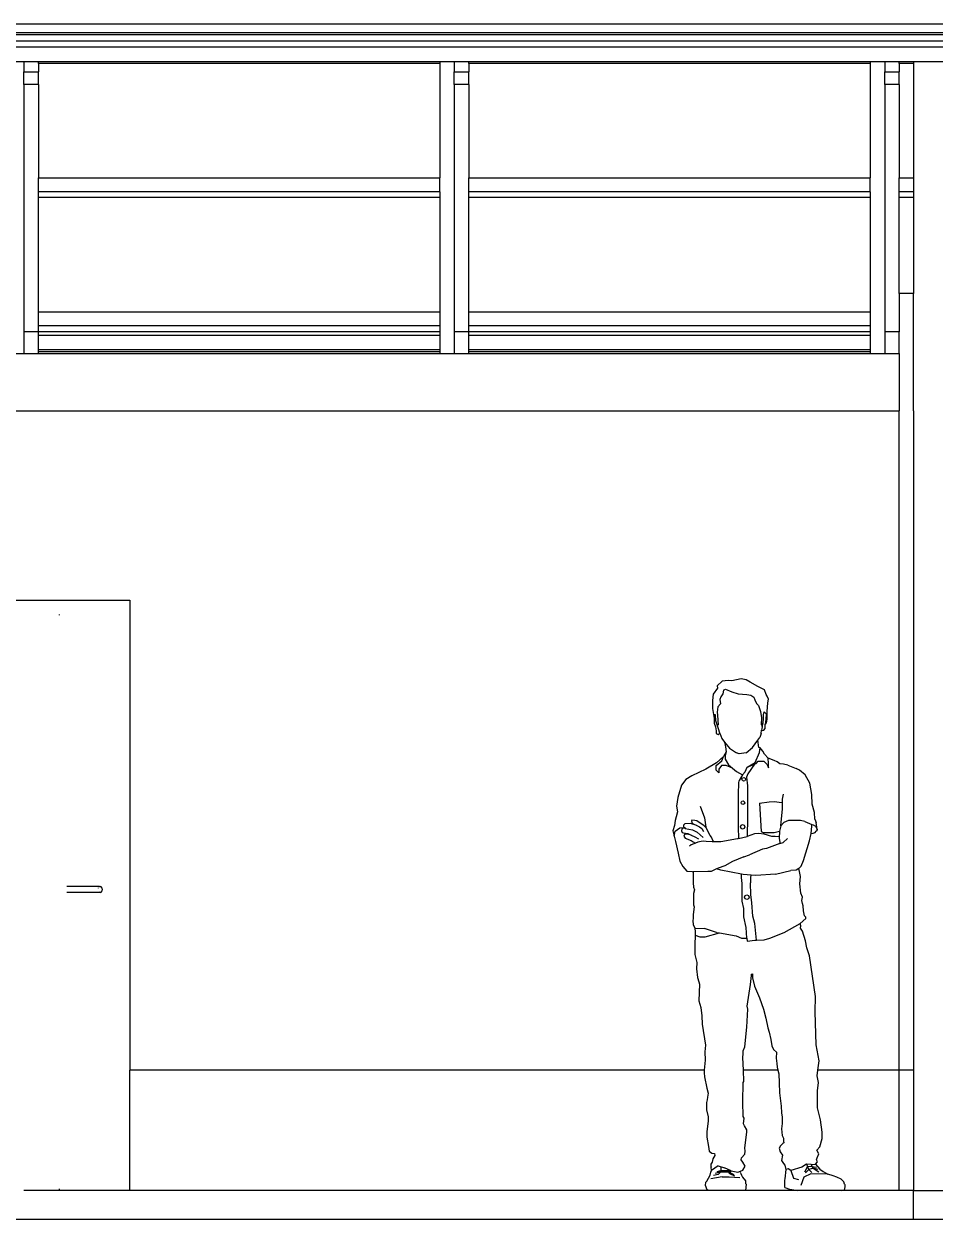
# Model space of a CAD drawing. Header units: metres. Extents: x -16.9 to 18.7, y -3.2 to 1.
# Drawn here: x 1.186 to 4.365, y -3.168 to 1.002 of the extents above; entities that cross this region are included whole.
import ezdxf

# ---------------------------------------------------------------- set-up
doc = ezdxf.new("R2010")
doc.units = ezdxf.units.M
doc.layers.add('SectionCutEdges', color=7, linetype='Continuous')

msp = doc.modelspace()

# ---------------------------------------------------------------- linework, layer by layer
for p, q in [((-15.9899, 1.0019), (4.6901, 1.0019)), ((-15.9899, 0.9719), (4.6901, 0.9719)), ((2.6369, 0.8641), (1.237, 0.8641)), ((2.6369, 0.8692), (2.6369, 0.8641)), ((2.6369, 0.8641), (2.6369, 0.4652)), ((4.1385, 0.8641), (2.7385, 0.8641)), ((4.1385, 0.8692), (4.1385, 0.8641)), ((4.1385, 0.8641), (4.1385, 0.4652)), ((4.2901, 0.8641), (4.2401, 0.8641)), ((1.1862, 0.7902), (1.1862, -0.0721)), ((1.237, 0.7902), (1.237, 0.4652)), ((2.6877, 0.7902), (2.6877, -0.0721)), ((2.7385, 0.7902), (2.7385, 0.4652)), ((4.1893, 0.7902), (4.1893, -0.0721)), ((4.2401, 0.7902), (4.2401, 0.4652)), ((1.237, 0.4652), (2.6369, 0.4652)), ((1.237, 0.4162), (1.237, 0.4652)), ((2.6369, 0.4162), (2.6369, 0.4652)), ((2.7385, 0.4652), (4.1385, 0.4652)), ((2.7385, 0.4162), (2.7385, 0.4652)), ((4.1385, 0.4162), (4.1385, 0.4652)), ((4.2401, 0.4652), (4.2901, 0.4652)), ((4.2401, 0.4162), (4.2401, 0.4652)), ((2.6369, 0.4162), (1.237, 0.4162)), ((1.237, 0.396), (1.237, 0.4162)), ((2.6369, 0.396), (1.237, 0.396)), ((1.237, -0.0029), (1.237, 0.396)), ((2.6369, 0.4162), (2.6369, 0.396)), ((2.6369, 0.396), (2.6369, -0.0029)), ((4.1385, 0.4162), (2.7385, 0.4162)), ((2.7385, 0.396), (2.7385, 0.4162)), ((4.1385, 0.396), (2.7385, 0.396)), ((2.7385, -0.0029), (2.7385, 0.396)), ((4.1385, 0.4162), (4.1385, 0.396)), ((4.1385, 0.396), (4.1385, -0.0029)), ((4.2901, 0.4162), (4.2401, 0.4162)), ((4.2401, 0.396), (4.2401, 0.4162)), ((4.2901, 0.396), (4.2401, 0.396)), ((4.2401, 0.0617), (4.2401, 0.396)), ((4.2901, 0.0617), (4.2401, 0.0617)), ((4.2401, 0.0617), (4.2401, -0.0721)), ((1.237, -0.0029), (2.6369, -0.0029)), ((1.237, -0.0519), (1.237, -0.0029)), ((2.6369, -0.0029), (2.6369, -0.0519)), ((2.7385, -0.0029), (4.1385, -0.0029)), ((2.7385, -0.0519), (2.7385, -0.0029)), ((4.1385, -0.0029), (4.1385, -0.0519)), ((2.6369, -0.0519), (1.237, -0.0519)), ((1.237, -0.0721), (1.237, -0.0519)), ((2.6369, -0.0721), (1.237, -0.0721)), ((2.6369, -0.0519), (2.6369, -0.0721)), ((2.6369, -0.0721), (2.6369, -0.0853)), ((4.1385, -0.0519), (2.7385, -0.0519)), ((2.7385, -0.0721), (2.7385, -0.0519)), ((4.1385, -0.0721), (2.7385, -0.0721)), ((4.1385, -0.0519), (4.1385, -0.0721)), ((4.1385, -0.0721), (4.1385, -0.0853)), ((2.6369, -0.0853), (1.237, -0.0853)), ((2.6369, -0.0853), (2.6369, -0.1359)), ((4.1385, -0.0853), (2.7385, -0.0853)), ((4.1385, -0.0853), (4.1385, -0.1359)), ((1.1354, -0.1483), (1.1862, -0.1483)), ((2.6369, -0.1359), (1.237, -0.1359)), ((2.6369, -0.142), (1.237, -0.142)), ((1.237, -0.1483), (2.6369, -0.1483)), ((2.6369, -0.1359), (2.6369, -0.142)), ((2.6369, -0.142), (2.6369, -0.1483)), ((2.6369, -0.1483), (2.6877, -0.1483)), ((4.1385, -0.1359), (2.7385, -0.1359)), ((4.1385, -0.142), (2.7385, -0.142)), ((2.7385, -0.1483), (4.1385, -0.1483)), ((4.1385, -0.1359), (4.1385, -0.142)), ((4.1385, -0.142), (4.1385, -0.1483)), ((4.1385, -0.1483), (4.1893, -0.1483)), ((4.2401, -0.1483), (4.2401, -0.3483)), ((0.5551, -0.3483), (4.2401, -0.3483)), ((4.2401, -2.6483), (4.2401, -0.3483)), ((0.6051, -1.0083), (1.5051, -1.0083)), ((1.5051, -1.0083), (1.5551, -1.0083)), ((1.5551, -1.0083), (1.5551, -2.6483)), ((1.3101, -1.0613), (1.3101, -1.0583)), ((3.6223, -1.2914), (3.6045, -1.3075)), ((3.6431, -1.2894), (3.6223, -1.2914)), ((3.6559, -1.2904), (3.6431, -1.2894)), ((3.6889, -1.2838), (3.6559, -1.2904)), ((3.7062, -1.287), (3.6889, -1.2838)), ((3.7203, -1.2947), (3.7062, -1.287)), ((3.606, -1.3154), (3.5912, -1.3363)), ((3.6045, -1.3075), (3.606, -1.3154)), ((3.6269, -1.3227), (3.6248, -1.3354)), ((3.6269, -1.3227), (3.6341, -1.3192)), ((3.6341, -1.3192), (3.6559, -1.3292)), ((3.6559, -1.3292), (3.6776, -1.3352)), ((3.7464, -1.3105), (3.7203, -1.2947)), ((3.7579, -1.3161), (3.7464, -1.3105)), ((3.7694, -1.3219), (3.7579, -1.3161)), ((3.7761, -1.3382), (3.7694, -1.3219)), ((3.5912, -1.3363), (3.5881, -1.3586)), ((3.5881, -1.3586), (3.5891, -1.3713)), ((3.5891, -1.3713), (3.5881, -1.3873)), ((3.6159, -1.3701), (3.6072, -1.3815)), ((3.6181, -1.3463), (3.6141, -1.3558)), ((3.6141, -1.3558), (3.6159, -1.3701)), ((3.6248, -1.3354), (3.6181, -1.3463)), ((3.6776, -1.3352), (3.7079, -1.3379)), ((3.7079, -1.3379), (3.7221, -1.3403)), ((3.7221, -1.3403), (3.7328, -1.3474)), ((3.7328, -1.3474), (3.7362, -1.3564)), ((3.7362, -1.3564), (3.7425, -1.3694)), ((3.7425, -1.3694), (3.7494, -1.3762)), ((3.7494, -1.3762), (3.7564, -1.3975)), ((3.7795, -1.3436), (3.7761, -1.3382)), ((3.7834, -1.3541), (3.7795, -1.3436)), ((3.7797, -1.3971), (3.781, -1.3667)), ((3.781, -1.3667), (3.7834, -1.3541)), ((3.5881, -1.3873), (3.5921, -1.4073)), ((3.5921, -1.4073), (3.5928, -1.4109)), ((3.5991, -1.4086), (3.5921, -1.4073)), ((3.5928, -1.4109), (3.5939, -1.4237)), ((3.6003, -1.4294), (3.5991, -1.4086)), ((3.6072, -1.3815), (3.6047, -1.399)), ((3.6047, -1.399), (3.6055, -1.4102)), ((3.6055, -1.4102), (3.6069, -1.4278)), ((3.7564, -1.3975), (3.7598, -1.4196)), ((3.7664, -1.4084), (3.7682, -1.3989)), ((3.7664, -1.4228), (3.7664, -1.4084)), ((3.7682, -1.3989), (3.7754, -1.4053)), ((3.7754, -1.4053), (3.775, -1.4245)), ((3.7793, -1.4244), (3.7797, -1.3971)), ((3.5939, -1.4237), (3.5945, -1.4381)), ((3.5945, -1.4381), (3.5985, -1.4503)), ((3.5985, -1.4503), (3.6012, -1.4645)), ((3.6043, -1.4433), (3.6003, -1.4294)), ((3.6094, -1.4579), (3.6043, -1.4433)), ((3.6086, -1.4453), (3.6043, -1.4433)), ((3.6069, -1.4278), (3.6086, -1.4453)), ((3.614, -1.4733), (3.6094, -1.4579)), ((3.7598, -1.4196), (3.7585, -1.4437)), ((3.7585, -1.4437), (3.7601, -1.4436)), ((3.7608, -1.4576), (3.7598, -1.4625)), ((3.7601, -1.4436), (3.7648, -1.4371)), ((3.7622, -1.4497), (3.7608, -1.4576)), ((3.7622, -1.4497), (3.7648, -1.4371)), ((3.7648, -1.4371), (3.7664, -1.4228)), ((3.7673, -1.4624), (3.7728, -1.4566)), ((3.775, -1.4245), (3.7727, -1.4421)), ((3.7727, -1.4421), (3.7764, -1.4369)), ((3.7728, -1.4566), (3.7727, -1.4421)), ((3.7764, -1.4369), (3.7793, -1.4244)), ((3.6012, -1.4645), (3.6008, -1.4741)), ((3.6008, -1.4741), (3.6083, -1.477)), ((3.6083, -1.477), (3.614, -1.4733)), ((3.614, -1.4733), (3.6214, -1.491)), ((3.6214, -1.491), (3.63, -1.5046)), ((3.7282, -1.5234), (3.7468, -1.4978)), ((3.7468, -1.4978), (3.7539, -1.4875)), ((3.7498, -1.5232), (3.7468, -1.4978)), ((3.7579, -1.4735), (3.7539, -1.4875)), ((3.7579, -1.4735), (3.7598, -1.4625)), ((3.7598, -1.4625), (3.7644, -1.4637)), ((3.7644, -1.4637), (3.7673, -1.4624)), ((3.6359, -1.5377), (3.6266, -1.5545)), ((3.63, -1.5046), (3.6483, -1.5248)), ((3.63, -1.5046), (3.6335, -1.5202)), ((3.6359, -1.5377), (3.6329, -1.5518)), ((3.6335, -1.5202), (3.6359, -1.5377)), ((3.6483, -1.5248), (3.6651, -1.537)), ((3.6651, -1.537), (3.6718, -1.5409)), ((3.6817, -1.5444), (3.6718, -1.5409)), ((3.7059, -1.5409), (3.6817, -1.5444)), ((3.7059, -1.5409), (3.7282, -1.5234)), ((3.737, -1.5751), (3.7527, -1.54)), ((3.7547, -1.5235), (3.7498, -1.5232)), ((3.7527, -1.54), (3.7547, -1.5235)), ((3.7644, -1.5362), (3.7547, -1.5235)), ((3.7701, -1.5459), (3.7644, -1.5362)), ((3.603, -1.5762), (3.5656, -1.598)), ((3.6017, -1.5857), (3.6214, -1.5693)), ((3.6266, -1.5545), (3.603, -1.5762)), ((3.6214, -1.5693), (3.6266, -1.5545)), ((3.6329, -1.5518), (3.6329, -1.563)), ((3.6329, -1.563), (3.6449, -1.5839)), ((3.6449, -1.5839), (3.6585, -1.5951)), ((3.7091, -1.591), (3.737, -1.5751)), ((3.7091, -1.591), (3.7349, -1.5811)), ((3.7349, -1.5811), (3.7122, -1.6142)), ((3.7349, -1.5811), (3.7406, -1.5789)), ((3.7406, -1.5789), (3.7484, -1.5709)), ((3.7484, -1.5709), (3.7676, -1.5709)), ((3.7676, -1.5709), (3.7788, -1.5824)), ((3.7833, -1.56), (3.7701, -1.5459)), ((3.7788, -1.5824), (3.7843, -1.594)), ((3.7843, -1.5789), (3.7833, -1.56)), ((3.8041, -1.5683), (3.7833, -1.56)), ((3.7843, -1.594), (3.7843, -1.5789)), ((3.8144, -1.5728), (3.8041, -1.5683)), ((3.8235, -1.5793), (3.8144, -1.5728)), ((3.8362, -1.5813), (3.8235, -1.5793)), ((3.8519, -1.5846), (3.8362, -1.5813)), ((3.8519, -1.5846), (3.8803, -1.5967)), ((3.5164, -1.6217), (3.496, -1.6344)), ((3.5656, -1.598), (3.5164, -1.6217)), ((3.6017, -1.6023), (3.6017, -1.5857)), ((3.6107, -1.6114), (3.6017, -1.6023)), ((3.6203, -1.5857), (3.6107, -1.5985)), ((3.6107, -1.5985), (3.6107, -1.6114)), ((3.6364, -1.5857), (3.6203, -1.5857)), ((3.6585, -1.5951), (3.6364, -1.5857)), ((3.6585, -1.5951), (3.6721, -1.6064)), ((3.6721, -1.6064), (3.693, -1.6182)), ((3.693, -1.6182), (3.6818, -1.6377)), ((3.693, -1.6182), (3.7024, -1.6073)), ((3.7024, -1.6073), (3.7091, -1.591)), ((3.7122, -1.6142), (3.7077, -1.6262)), ((3.7077, -1.6262), (3.7108, -1.6565)), ((3.8919, -1.6023), (3.8803, -1.5967)), ((3.9118, -1.6184), (3.8919, -1.6023)), ((3.9282, -1.6478), (3.9118, -1.6184)), ((3.4804, -1.6547), (3.4671, -1.6976)), ((3.496, -1.6344), (3.4804, -1.6547)), ((3.6794, -1.6452), (3.6781, -1.6869)), ((3.6803, -1.6405), (3.6794, -1.6452)), ((3.6818, -1.6377), (3.6803, -1.6405)), ((3.6911, -1.6337), (3.6931, -1.6292)), ((3.6927, -1.6383), (3.6911, -1.6337)), ((3.6972, -1.6404), (3.6927, -1.6383)), ((3.6931, -1.6292), (3.6977, -1.6275)), ((3.7018, -1.6387), (3.6972, -1.6404)), ((3.6977, -1.6275), (3.7022, -1.6296)), ((3.7039, -1.6342), (3.7018, -1.6387)), ((3.7022, -1.6296), (3.7039, -1.6342)), ((3.7108, -1.6565), (3.7108, -1.7672)), ((3.9345, -1.6874), (3.9282, -1.6478)), ((3.4671, -1.6976), (3.4631, -1.7278)), ((3.6781, -1.6869), (3.6781, -1.8007)), ((3.6905, -1.7104), (3.6951, -1.7087)), ((3.6951, -1.7087), (3.6995, -1.7108)), ((3.8326, -1.7031), (3.8368, -1.686)), ((3.8326, -1.7152), (3.8326, -1.7031)), ((3.9367, -1.721), (3.9345, -1.6874)), ((3.4663, -1.7468), (3.4613, -1.7653)), ((3.4631, -1.7278), (3.4663, -1.7468)), ((3.545, -1.7279), (3.5607, -1.7683)), ((3.6884, -1.7149), (3.6905, -1.7104)), ((3.6901, -1.7195), (3.6884, -1.7149)), ((3.6945, -1.7215), (3.6901, -1.7195)), ((3.6991, -1.7199), (3.6945, -1.7215)), ((3.7012, -1.7154), (3.6991, -1.7199)), ((3.6995, -1.7108), (3.7012, -1.7154)), ((3.753, -1.7172), (3.7863, -1.7125)), ((3.753, -1.7172), (3.7578, -1.8165)), ((3.7863, -1.7125), (3.8039, -1.7109)), ((3.8039, -1.7109), (3.8301, -1.7148)), ((3.8264, -1.7958), (3.8325, -1.7368)), ((3.8301, -1.7148), (3.8326, -1.7152)), ((3.8325, -1.7368), (3.8326, -1.7152)), ((3.9441, -1.7502), (3.9367, -1.721)), ((3.9456, -1.7726), (3.9441, -1.7502)), ((3.4584, -1.7778), (3.4565, -1.7954)), ((3.4613, -1.7653), (3.4584, -1.7778)), ((3.4925, -1.7892), (3.4877, -1.7935)), ((3.5101, -1.7884), (3.4925, -1.7892)), ((3.5318, -1.794), (3.5101, -1.7884)), ((3.5169, -1.7759), (3.5148, -1.7783)), ((3.5148, -1.7783), (3.5163, -1.7845)), ((3.5163, -1.7845), (3.521, -1.7888)), ((3.5265, -1.7771), (3.5169, -1.7759)), ((3.521, -1.7888), (3.5318, -1.794)), ((3.5343, -1.7789), (3.5265, -1.7771)), ((3.5596, -1.7959), (3.5343, -1.7789)), ((3.5607, -1.7683), (3.5656, -1.8012)), ((3.6881, -1.7942), (3.6937, -1.7918)), ((3.6937, -1.7918), (3.6994, -1.7942)), ((3.7108, -1.7672), (3.7093, -1.8329)), ((3.8372, -1.784), (3.8264, -1.7958)), ((3.8537, -1.7779), (3.8372, -1.784)), ((3.8954, -1.7776), (3.8537, -1.7779)), ((3.9109, -1.7816), (3.8954, -1.7776)), ((3.9109, -1.7816), (3.935, -1.7912)), ((3.935, -1.7912), (3.9393, -1.7928)), ((3.9356, -1.7978), (3.935, -1.7912)), ((3.9393, -1.7928), (3.9478, -1.7974)), ((3.9456, -1.7726), (3.9497, -1.7847)), ((3.9532, -1.8086), (3.9497, -1.7847)), ((3.4565, -1.7954), (3.4506, -1.8137)), ((3.4506, -1.8137), (3.4542, -1.8326)), ((3.4542, -1.8326), (3.4577, -1.8153)), ((3.4542, -1.8326), (3.46, -1.851)), ((3.4577, -1.8153), (3.4748, -1.8034)), ((3.4748, -1.8034), (3.4903, -1.8024)), ((3.4819, -1.8077), (3.4801, -1.8138)), ((3.4801, -1.8138), (3.4831, -1.8195)), ((3.4855, -1.8045), (3.4819, -1.8077)), ((3.4831, -1.8195), (3.4877, -1.8208)), ((3.4935, -1.8049), (3.4855, -1.8045)), ((3.4877, -1.7935), (3.4872, -1.7999)), ((3.4872, -1.7999), (3.4903, -1.8024)), ((3.4877, -1.8208), (3.502, -1.823)), ((3.4907, -1.8264), (3.4889, -1.8326)), ((3.4889, -1.8326), (3.4932, -1.8393)), ((3.4903, -1.8024), (3.4935, -1.8049)), ((3.4987, -1.8255), (3.4907, -1.8264)), ((3.4935, -1.8049), (3.5185, -1.8105)), ((3.505, -1.8268), (3.4987, -1.8255)), ((3.502, -1.823), (3.5144, -1.8288)), ((3.5144, -1.8288), (3.505, -1.8268)), ((3.5144, -1.8288), (3.5267, -1.8345)), ((3.5185, -1.8105), (3.5346, -1.8178)), ((3.5267, -1.8345), (3.5393, -1.8417)), ((3.5318, -1.794), (3.5427, -1.7993)), ((3.5346, -1.8178), (3.5565, -1.8366)), ((3.5427, -1.7993), (3.5517, -1.8059)), ((3.5517, -1.8059), (3.5567, -1.816)), ((3.5646, -1.8003), (3.5596, -1.7959)), ((3.5656, -1.8012), (3.5646, -1.8003)), ((3.5799, -1.8299), (3.5656, -1.8012)), ((3.585, -1.836), (3.5799, -1.8299)), ((3.6781, -1.8007), (3.679, -1.8408)), ((3.679, -1.8408), (3.7093, -1.8329)), ((3.6857, -1.7998), (3.6881, -1.7942)), ((3.6881, -1.8055), (3.6857, -1.7998)), ((3.6937, -1.8079), (3.6881, -1.8055)), ((3.6994, -1.8055), (3.6937, -1.8079)), ((3.6994, -1.7942), (3.7017, -1.7998)), ((3.7017, -1.7998), (3.6994, -1.8055)), ((3.7348, -1.8236), (3.7093, -1.8329)), ((3.7492, -1.8226), (3.7348, -1.8236)), ((3.7682, -1.8255), (3.7492, -1.8226)), ((3.7578, -1.8165), (3.7653, -1.8194)), ((3.7653, -1.8194), (3.8037, -1.819)), ((3.7959, -1.8335), (3.7682, -1.8255)), ((3.8072, -1.8335), (3.7959, -1.8335)), ((3.8037, -1.819), (3.8228, -1.8144)), ((3.8216, -1.8346), (3.8072, -1.8335)), ((3.8216, -1.8346), (3.8215, -1.8387)), ((3.8218, -1.8194), (3.8216, -1.8346)), ((3.8228, -1.8144), (3.8218, -1.8194)), ((3.8264, -1.7958), (3.8228, -1.8144)), ((3.9264, -1.8482), (3.9322, -1.8232)), ((3.9322, -1.8232), (3.9356, -1.7978)), ((3.9322, -1.8232), (3.94, -1.8212)), ((3.94, -1.8212), (3.9463, -1.82)), ((3.9463, -1.82), (3.9497, -1.8145)), ((3.9478, -1.7974), (3.9509, -1.8027)), ((3.9532, -1.8102), (3.9497, -1.8145)), ((3.9509, -1.8027), (3.9532, -1.8086)), ((3.9532, -1.8086), (3.9532, -1.8102)), ((3.46, -1.851), (3.4685, -1.8918)), ((3.4932, -1.8393), (3.5144, -1.8469)), ((3.5138, -1.8627), (3.5087, -1.8666)), ((3.5289, -1.857), (3.5138, -1.8627)), ((3.5144, -1.8469), (3.5216, -1.852)), ((3.5216, -1.852), (3.5289, -1.857)), ((3.5378, -1.8537), (3.5289, -1.857)), ((3.5491, -1.8512), (3.5378, -1.8537)), ((3.5566, -1.8495), (3.5491, -1.8512)), ((3.5664, -1.8503), (3.5566, -1.8495)), ((3.587, -1.852), (3.5664, -1.8503)), ((3.591, -1.8492), (3.585, -1.836)), ((3.5968, -1.8519), (3.587, -1.852)), ((3.5968, -1.8519), (3.591, -1.8492)), ((3.6174, -1.8516), (3.5968, -1.8519)), ((3.6753, -1.8415), (3.6174, -1.8516)), ((3.679, -1.8408), (3.6753, -1.8415)), ((3.7773, -1.8747), (3.7633, -1.8781)), ((3.824, -1.8577), (3.7773, -1.8747)), ((3.8215, -1.8387), (3.8235, -1.8542)), ((3.8235, -1.8542), (3.824, -1.8577)), ((3.824, -1.8577), (3.8346, -1.8539)), ((3.8346, -1.8539), (3.8507, -1.8407)), ((3.9057, -1.9173), (3.9264, -1.8482)), ((3.4685, -1.8918), (3.475, -1.9199)), ((3.6979, -1.9047), (3.6578, -1.921)), ((3.6979, -1.9047), (3.7175, -1.8975)), ((3.7633, -1.8781), (3.7175, -1.8975)), ((3.8976, -1.9365), (3.9057, -1.9173)), ((3.475, -1.9199), (3.4845, -1.9384)), ((3.4845, -1.9384), (3.4985, -1.9539)), ((3.4985, -1.9539), (3.5177, -1.9552)), ((3.5177, -1.9552), (3.5207, -1.9562)), ((3.5725, -1.9552), (3.5207, -1.9562)), ((3.5207, -1.9562), (3.5208, -1.963)), ((3.5837, -1.9551), (3.5725, -1.9552)), ((3.6029, -1.9463), (3.5837, -1.9551)), ((3.6085, -1.9438), (3.6029, -1.9463)), ((3.618, -1.951), (3.6029, -1.9463)), ((3.6312, -1.9358), (3.6085, -1.9438)), ((3.6893, -1.9652), (3.618, -1.951)), ((3.6578, -1.921), (3.6312, -1.9358)), ((3.8087, -1.9652), (3.8619, -1.9516)), ((3.8803, -1.9504), (3.8619, -1.9516)), ((3.8899, -1.9447), (3.8803, -1.9504)), ((3.8899, -1.9447), (3.8976, -1.9365)), ((3.8907, -1.9492), (3.8899, -1.9447)), ((3.895, -1.9731), (3.8907, -1.9492)), ((3.5208, -1.963), (3.5211, -1.9947)), ((3.5211, -1.9947), (3.5221, -2.0107)), ((3.6902, -1.977), (3.6893, -1.9652)), ((3.6951, -1.9663), (3.6893, -1.9652)), ((3.6916, -1.9968), (3.6902, -1.977)), ((3.6925, -2.0337), (3.6916, -1.9968)), ((3.723, -1.968), (3.6951, -1.9663)), ((3.7213, -1.9958), (3.7226, -1.9933)), ((3.722, -2.0359), (3.7213, -1.9958)), ((3.7226, -1.9933), (3.7228, -1.977)), ((3.7228, -1.977), (3.723, -1.968)), ((3.7399, -1.969), (3.723, -1.968)), ((3.8087, -1.9652), (3.7399, -1.969)), ((3.8932, -1.9987), (3.895, -1.9731)), ((3.8963, -2.0306), (3.8932, -1.9987)), ((1.4294, -2.0079), (1.3363, -2.0079)), ((1.4294, -2.0287), (1.3363, -2.0287)), ((1.4357, -2.0079), (1.4294, -2.0079)), ((1.4521, -2.0287), (1.4294, -2.0287)), ((1.4388, -2.0079), (1.4357, -2.0079)), ((1.4417, -2.0079), (1.4388, -2.0079)), ((1.4443, -2.0079), (1.4417, -2.0079)), ((1.4466, -2.0079), (1.4443, -2.0079)), ((1.4457, -2.0128), (1.4454, -2.0131)), ((1.4486, -2.0079), (1.4466, -2.0079)), ((1.4476, -2.0264), (1.4483, -2.0273)), ((1.4521, -2.0079), (1.4483, -2.0093)), ((1.4483, -2.0273), (1.4521, -2.0287)), ((1.4501, -2.0079), (1.4486, -2.0079)), ((1.4501, -2.0079), (1.4521, -2.0079)), ((1.456, -2.0093), (1.4521, -2.0079)), ((1.4521, -2.0287), (1.456, -2.0273)), ((1.4588, -2.0131), (1.456, -2.0093)), ((1.456, -2.0273), (1.4588, -2.0235)), ((1.4598, -2.0183), (1.4588, -2.0131)), ((1.4588, -2.0235), (1.4598, -2.0183)), ((3.5224, -2.0321), (3.522, -2.0482)), ((3.5221, -2.0107), (3.5254, -2.0197)), ((3.5254, -2.0197), (3.5224, -2.0321)), ((3.6925, -2.0593), (3.6925, -2.0337)), ((3.7006, -2.0448), (3.703, -2.0391)), ((3.703, -2.0391), (3.7086, -2.0368)), ((3.7086, -2.0368), (3.7143, -2.0391)), ((3.7143, -2.0391), (3.7166, -2.0448)), ((3.7263, -2.0644), (3.722, -2.0359)), ((3.9025, -2.0454), (3.8963, -2.0306)), ((3.5244, -2.0783), (3.5209, -2.1053)), ((3.522, -2.0482), (3.5228, -2.0561)), ((3.5228, -2.0561), (3.5225, -2.0722)), ((3.5225, -2.0722), (3.5244, -2.0783)), ((3.6984, -2.0843), (3.6925, -2.0593)), ((3.6984, -2.1132), (3.6984, -2.0843)), ((3.703, -2.0505), (3.7006, -2.0448)), ((3.7086, -2.0528), (3.703, -2.0505)), ((3.7143, -2.0505), (3.7086, -2.0528)), ((3.7166, -2.0448), (3.7143, -2.0505)), ((3.7295, -2.1108), (3.7263, -2.0644)), ((3.9, -2.0563), (3.9025, -2.0454)), ((3.902, -2.0674), (3.9, -2.0563)), ((3.9046, -2.075), (3.902, -2.0674)), ((3.9064, -2.0925), (3.9046, -2.075)), ((3.5216, -2.1181), (3.5194, -2.1275)), ((3.5209, -2.1053), (3.5216, -2.1181)), ((3.7064, -2.1508), (3.6984, -2.1132)), ((3.7362, -2.1372), (3.7295, -2.1108)), ((3.8949, -2.1372), (3.9136, -2.1197)), ((3.9095, -2.1099), (3.9064, -2.0925)), ((3.9136, -2.1149), (3.9095, -2.1099)), ((3.9136, -2.1197), (3.9136, -2.1149)), ((3.5194, -2.1275), (3.521, -2.1402)), ((3.521, -2.1402), (3.5265, -2.1535)), ((3.5265, -2.1535), (3.5602, -2.1545)), ((3.5265, -2.1535), (3.5279, -2.1663)), ((3.5279, -2.1663), (3.5279, -2.1725)), ((3.603, -2.168), (3.5602, -2.1545)), ((3.603, -2.168), (3.6128, -2.1698)), ((3.7078, -2.1876), (3.7064, -2.1508)), ((3.7421, -2.1949), (3.7362, -2.1372)), ((3.7882, -2.1886), (3.8386, -2.1679)), ((3.8386, -2.1679), (3.8949, -2.1372)), ((3.8969, -2.145), (3.8949, -2.1372)), ((3.8954, -2.1529), (3.8969, -2.145)), ((3.903, -2.1632), (3.8954, -2.1529)), ((3.9134, -2.1969), (3.903, -2.1632)), ((3.5278, -2.1771), (3.5272, -2.2112)), ((3.5279, -2.1725), (3.5278, -2.1771)), ((3.5278, -2.1771), (3.544, -2.184)), ((3.544, -2.184), (3.5629, -2.184)), ((3.5629, -2.184), (3.6128, -2.1698)), ((3.6128, -2.1698), (3.6709, -2.1804)), ((3.6709, -2.1804), (3.6902, -2.1882)), ((3.6902, -2.1882), (3.7056, -2.1877)), ((3.7056, -2.1877), (3.7078, -2.1876)), ((3.7078, -2.1876), (3.7092, -2.1988)), ((3.7092, -2.1988), (3.7362, -2.195)), ((3.7362, -2.195), (3.7421, -2.1949)), ((3.7421, -2.1949), (3.7682, -2.1945)), ((3.7682, -2.1945), (3.7882, -2.1886)), ((3.9172, -2.2223), (3.9134, -2.1969)), ((3.5272, -2.2112), (3.527, -2.2449)), ((3.527, -2.2449), (3.5338, -2.2729)), ((3.9273, -2.2493), (3.9172, -2.2223)), ((3.9476, -2.3922), (3.9273, -2.2493)), ((3.5338, -2.2729), (3.5326, -2.2947)), ((3.5326, -2.2947), (3.536, -2.325)), ((3.536, -2.325), (3.5405, -2.3404)), ((3.7211, -2.3493), (3.724, -2.3294)), ((3.724, -2.3294), (3.7241, -2.3181)), ((3.7241, -2.3181), (3.7246, -2.3134)), ((3.7246, -2.3134), (3.7277, -2.3127)), ((3.7277, -2.3127), (3.7283, -2.3271)), ((3.7283, -2.3271), (3.7354, -2.3551)), ((3.5405, -2.3404), (3.5426, -2.3481)), ((3.5426, -2.3481), (3.541, -2.4071)), ((3.7094, -2.4254), (3.7211, -2.3493)), ((3.7354, -2.3551), (3.7526, -2.3966)), ((3.541, -2.4071), (3.5477, -2.4302)), ((3.7526, -2.3966), (3.7662, -2.436)), ((3.9472, -2.4451), (3.9476, -2.3922)), ((3.5477, -2.4302), (3.5508, -2.4589)), ((3.5508, -2.4589), (3.5525, -2.4877)), ((3.7087, -2.4989), (3.7116, -2.4364)), ((3.7116, -2.4364), (3.7094, -2.4254)), ((3.7662, -2.436), (3.775, -2.4668)), ((3.9504, -2.5605), (3.9472, -2.4451)), ((3.5525, -2.4877), (3.5637, -2.561)), ((3.7011, -2.5674), (3.7087, -2.4989)), ((3.775, -2.4668), (3.7816, -2.5015)), ((3.7816, -2.5015), (3.7868, -2.5166)), ((3.7868, -2.5166), (3.7917, -2.5418)), ((3.7917, -2.5418), (3.7961, -2.5638)), ((3.5637, -2.561), (3.5618, -2.585)), ((3.5618, -2.585), (3.5626, -2.6136)), ((3.6951, -2.5912), (3.6959, -2.5809)), ((3.6959, -2.5809), (3.7011, -2.5674)), ((3.7961, -2.5638), (3.8017, -2.577)), ((3.8017, -2.577), (3.8114, -2.5864)), ((3.9602, -2.6157), (3.9504, -2.5605)), ((3.5626, -2.6136), (3.56, -2.6483)), ((3.694, -2.6049), (3.6951, -2.5912)), ((3.6962, -2.6483), (3.694, -2.6049)), ((3.8114, -2.5864), (3.8103, -2.6074)), ((3.8103, -2.6074), (3.8135, -2.6258)), ((3.8135, -2.6258), (3.8142, -2.6386)), ((3.9562, -2.6483), (3.9602, -2.6157)), ((1.5551, -3.0683), (1.5551, -2.6483)), ((3.56, -2.6483), (1.5551, -2.6483)), ((3.56, -2.6483), (3.5592, -2.6583)), ((3.5592, -2.6583), (3.5605, -2.6718)), ((3.8165, -2.6483), (3.6962, -2.6483)), ((3.6982, -2.6881), (3.6962, -2.6483)), ((3.8142, -2.6386), (3.8165, -2.6483)), ((3.8165, -2.6483), (3.8196, -2.662)), ((3.8196, -2.662), (3.8214, -2.6924)), ((3.9537, -2.6682), (3.9562, -2.6483)), ((3.9586, -2.6918), (3.9537, -2.6682)), ((4.2401, -2.6483), (3.9562, -2.6483)), ((4.2401, -3.0683), (4.2401, -2.6483)), ((4.2901, -2.6483), (4.2401, -2.6483)), ((3.5605, -2.6718), (3.569, -2.711)), ((3.6948, -2.7594), (3.6954, -2.692)), ((3.6954, -2.692), (3.6982, -2.6881)), ((3.8214, -2.6924), (3.8223, -2.7277)), ((3.9554, -2.7205), (3.9586, -2.6918)), ((3.5702, -2.7518), (3.5674, -2.7612)), ((3.569, -2.711), (3.5735, -2.7292)), ((3.5712, -2.7429), (3.5702, -2.7518)), ((3.5735, -2.7292), (3.5712, -2.7429)), ((3.8223, -2.7277), (3.8276, -2.7739)), ((3.9545, -2.7798), (3.9554, -2.7205)), ((3.5674, -2.7612), (3.5673, -2.7869)), ((3.5673, -2.7869), (3.5733, -2.8119)), ((3.6955, -2.8102), (3.6948, -2.7594)), ((3.8276, -2.7739), (3.8297, -2.7981)), ((3.9653, -2.8219), (3.9545, -2.7798)), ((3.5737, -2.8263), (3.5694, -2.8532)), ((3.5733, -2.8119), (3.5737, -2.8263)), ((3.699, -2.8156), (3.6955, -2.8102)), ((3.697, -2.8359), (3.699, -2.8156)), ((3.8312, -2.8347), (3.8293, -2.8539)), ((3.8297, -2.7981), (3.831, -2.8122)), ((3.831, -2.8122), (3.8312, -2.8347)), ((3.9716, -2.8647), (3.9653, -2.8219)), ((3.569, -2.8634), (3.5683, -2.8827)), ((3.5694, -2.8532), (3.569, -2.8634)), ((3.6998, -2.8429), (3.697, -2.8359)), ((3.7081, -2.8565), (3.6998, -2.8429)), ((3.7008, -2.9191), (3.7087, -2.8645)), ((3.7087, -2.8645), (3.7081, -2.8565)), ((3.8293, -2.8539), (3.8314, -2.8762)), ((3.8314, -2.8762), (3.836, -2.8864)), ((3.9717, -2.8872), (3.9716, -2.8647)), ((3.5683, -2.8827), (3.5743, -2.9147)), ((3.5743, -2.9147), (3.5774, -2.9316)), ((3.7026, -2.9318), (3.7008, -2.9191)), ((3.8254, -2.9125), (3.8215, -2.9213)), ((3.8344, -2.9046), (3.8254, -2.9125)), ((3.8375, -2.902), (3.8344, -2.9046)), ((3.836, -2.8864), (3.8367, -2.896)), ((3.8367, -2.896), (3.8375, -2.902)), ((3.9527, -2.9283), (3.9627, -2.9157)), ((3.9627, -2.9157), (3.9717, -2.8872)), ((3.5774, -2.9316), (3.5863, -2.9383)), ((3.5863, -2.9383), (3.5958, -2.9398)), ((3.5894, -2.9584), (3.587, -2.9694)), ((3.5969, -2.9461), (3.5894, -2.9584)), ((3.5958, -2.9398), (3.5969, -2.9461)), ((3.6891, -2.9613), (3.6898, -2.9549)), ((3.6898, -2.9549), (3.7013, -2.9413)), ((3.7013, -2.9413), (3.7026, -2.9318)), ((3.8215, -2.9213), (3.825, -2.9337)), ((3.825, -2.9337), (3.8331, -2.9456)), ((3.8331, -2.9456), (3.8287, -2.9641)), ((3.9511, -2.9611), (3.9537, -2.9547)), ((3.9593, -2.9411), (3.9527, -2.9283)), ((3.9537, -2.9547), (3.9593, -2.9411)), ((3.5829, -3.0051), (3.5846, -2.9983)), ((3.5831, -2.9771), (3.583, -2.9835)), ((3.583, -2.9835), (3.5838, -2.9866)), ((3.587, -2.9694), (3.5831, -2.9771)), ((3.5846, -2.9983), (3.5838, -2.9866)), ((3.6081, -2.9821), (3.5846, -2.9983)), ((3.6048, -3.0026), (3.6179, -2.9984)), ((3.6081, -2.9821), (3.6307, -2.9889)), ((3.6179, -2.9873), (3.6179, -2.9984)), ((3.6179, -2.9984), (3.6203, -2.9984)), ((3.6179, -2.9999), (3.6179, -3.0032)), ((3.6203, -2.9984), (3.6413, -2.9984)), ((3.6539, -2.9998), (3.6307, -2.9889)), ((3.6413, -2.9984), (3.6428, -2.9984)), ((3.6428, -2.9984), (3.6428, -2.9952)), ((3.6537, -3.0045), (3.6428, -2.9984)), ((3.6428, -2.9984), (3.6428, -2.9996)), ((3.6428, -2.9996), (3.6428, -3.0014)), ((3.6428, -3.0014), (3.6428, -3.0032)), ((3.6539, -2.9998), (3.6774, -3.0046)), ((3.6774, -3.0046), (3.6865, -3.0009)), ((3.6865, -3.0009), (3.6856, -3.0046)), ((3.6865, -3.0009), (3.6943, -2.9976)), ((3.6938, -2.9697), (3.6891, -2.9613)), ((3.7029, -2.984), (3.6938, -2.9697)), ((3.6943, -2.9976), (3.7029, -2.984)), ((3.8287, -2.9641), (3.8361, -2.9746)), ((3.8361, -2.9746), (3.8409, -2.9796)), ((3.8409, -2.9796), (3.8447, -2.9956)), ((3.8447, -2.9956), (3.8414, -3.028)), ((3.8525, -2.993), (3.8447, -2.9956)), ((3.8621, -2.9983), (3.8525, -2.993)), ((3.8997, -2.9876), (3.8621, -2.9983)), ((3.8621, -2.9983), (3.8707, -3.0256)), ((3.917, -2.9765), (3.8997, -2.9876)), ((3.9198, -2.9846), (3.9096, -3.0044)), ((3.9243, -2.9947), (3.913, -3.0074)), ((3.9323, -2.9781), (3.917, -2.9765)), ((3.917, -2.9765), (3.9198, -2.9846)), ((3.9198, -2.9846), (3.9228, -2.992)), ((3.9359, -2.9858), (3.9198, -2.9846)), ((3.9228, -2.992), (3.9243, -2.9947)), ((3.9322, -2.993), (3.9243, -2.9947)), ((3.9243, -2.9947), (3.9349, -3.0057)), ((3.94, -2.9912), (3.9322, -2.993)), ((3.9323, -2.9781), (3.9484, -2.9761)), ((3.9323, -2.9781), (3.9359, -2.9858)), ((3.9359, -2.9858), (3.94, -2.9912)), ((3.9514, -2.9887), (3.9359, -2.9858)), ((3.9572, -2.9956), (3.94, -2.9912)), ((3.94, -2.9912), (3.9596, -3.0036)), ((3.9484, -2.9761), (3.9545, -2.9681)), ((3.9484, -2.9761), (3.9628, -2.9945)), ((3.9545, -2.9681), (3.9511, -2.9611)), ((3.9628, -2.9945), (3.9743, -3.0017)), ((3.9743, -3.0017), (3.991, -3.0116)), ((3.5639, -3.0513), (3.5653, -3.0391)), ((3.5653, -3.0391), (3.5683, -3.036)), ((3.5683, -3.036), (3.5805, -3.0149)), ((3.5805, -3.0149), (3.5829, -3.0051)), ((3.6222, -3.0206), (3.5832, -3.0277)), ((3.6084, -3.0123), (3.5915, -3.0167)), ((3.5991, -3.0079), (3.6147, -3.004)), ((3.6179, -3.0032), (3.6084, -3.0123)), ((3.6147, -3.004), (3.6179, -3.0032)), ((3.6179, -3.0032), (3.6428, -3.0032)), ((3.6222, -3.0206), (3.6461, -3.0206)), ((3.6428, -3.0032), (3.6476, -3.0094)), ((3.6428, -3.0032), (3.6469, -3.0051)), ((3.6461, -3.0206), (3.6834, -3.0234)), ((3.6469, -3.0051), (3.6629, -3.0126)), ((3.6476, -3.0094), (3.6648, -3.0176)), ((3.6856, -3.0046), (3.6873, -3.0097)), ((3.6873, -3.0097), (3.6895, -3.0149)), ((3.6895, -3.0149), (3.6928, -3.0215)), ((3.6928, -3.0215), (3.7037, -3.0351)), ((3.7037, -3.0351), (3.7035, -3.044)), ((3.7035, -3.044), (3.7056, -3.0464)), ((3.8398, -3.032), (3.8397, -3.0555)), ((3.8414, -3.028), (3.8398, -3.032)), ((3.8707, -3.0256), (3.8885, -3.0303)), ((3.9074, -3.0222), (3.8963, -3.0516)), ((3.9312, -3.0099), (3.9074, -3.0222)), ((3.991, -3.0116), (3.9312, -3.0099)), ((4.0093, -3.0168), (3.991, -3.0116)), ((4.0226, -3.0222), (4.0093, -3.0168)), ((4.0372, -3.0294), (4.0226, -3.0222)), ((4.0468, -3.0388), (4.0372, -3.0294)), ((4.0493, -3.0461), (4.0468, -3.0388)), ((1.3101, -3.0683), (1.3101, -3.0623)), ((3.5697, -3.0657), (3.5639, -3.0513)), ((3.5785, -3.0683), (3.5697, -3.0657)), ((3.7056, -3.0464), (3.704, -3.0683)), ((3.8397, -3.0555), (3.8409, -3.0584)), ((3.8409, -3.0584), (3.8568, -3.0635)), ((3.8568, -3.0635), (3.8801, -3.0675)), ((3.8801, -3.0675), (3.8852, -3.0683)), ((4.0383, -3.0683), (4.0495, -3.0669)), ((4.0511, -3.0487), (4.0493, -3.0461)), ((4.0495, -3.0669), (4.0519, -3.0558)), ((4.0519, -3.0558), (4.0511, -3.0487)), ((4.2901, -3.1683), (4.4401, -3.1683))]:
    msp.add_line(p, q)
at = {"layer": 'SectionCutEdges'}
for p, q in [((4.6901, 0.9634), (-15.9899, 0.9634)), ((-15.9899, 0.9427), (4.6901, 0.9427)), ((-15.9899, 0.9219), (4.6901, 0.9219)), ((1.1862, 0.8692), (1.1354, 0.8692)), ((1.237, 0.8692), (1.1862, 0.8692)), ((1.1862, 0.8692), (1.1862, 0.8351)), ((1.1862, 0.8351), (1.237, 0.8351)), ((1.1862, 0.7902), (1.1862, 0.8351)), ((1.237, 0.8641), (1.237, 0.8692)), ((2.6369, 0.8692), (1.237, 0.8692)), ((1.237, 0.8641), (1.237, 0.8351)), ((1.237, 0.7902), (1.237, 0.8351)), ((2.6877, 0.8692), (2.6369, 0.8692)), ((2.7385, 0.8692), (2.6877, 0.8692)), ((2.6877, 0.8692), (2.6877, 0.8351)), ((2.6877, 0.8351), (2.7385, 0.8351)), ((2.6877, 0.7902), (2.6877, 0.8351)), ((2.7385, 0.8641), (2.7385, 0.8692)), ((4.1385, 0.8692), (2.7385, 0.8692)), ((2.7385, 0.8641), (2.7385, 0.8351)), ((2.7385, 0.7902), (2.7385, 0.8351)), ((4.1893, 0.8692), (4.1385, 0.8692)), ((4.2401, 0.8692), (4.1893, 0.8692)), ((4.1893, 0.8692), (4.1893, 0.8351)), ((4.1893, 0.8351), (4.2401, 0.8351)), ((4.1893, 0.7902), (4.1893, 0.8351)), ((4.2401, 0.8641), (4.2401, 0.8692)), ((4.2901, 0.8692), (4.2401, 0.8692)), ((4.2401, 0.8641), (4.2401, 0.8351)), ((4.2401, 0.7902), (4.2401, 0.8351)), ((4.4401, 0.8692), (4.2901, 0.8692)), ((4.2901, 0.8692), (4.2901, 0.8641)), ((4.2901, 0.8641), (4.2901, 0.4652)), ((1.237, 0.7902), (1.1862, 0.7902)), ((2.7385, 0.7902), (2.6877, 0.7902)), ((4.2401, 0.7902), (4.1893, 0.7902)), ((4.2901, 0.4652), (4.2901, 0.4162)), ((4.2901, 0.4162), (4.2901, 0.396)), ((4.2901, 0.396), (4.2901, 0.0617)), ((4.2901, -0.3483), (4.2901, 0.0617)), ((1.237, -0.0721), (1.1862, -0.0721)), ((1.1862, -0.0721), (1.1862, -0.1483)), ((1.237, -0.076), (1.237, -0.0721)), ((1.237, -0.0853), (1.237, -0.076)), ((2.7385, -0.0721), (2.6877, -0.0721)), ((2.6877, -0.0721), (2.6877, -0.1483)), ((2.7385, -0.0853), (2.7385, -0.0721)), ((4.2401, -0.0721), (4.1893, -0.0721)), ((4.1893, -0.0721), (4.1893, -0.1483)), ((4.2401, -0.1483), (4.2401, -0.0721)), ((1.237, -0.1359), (1.237, -0.0853)), ((2.7385, -0.1359), (2.7385, -0.0853)), ((1.1862, -0.1483), (1.237, -0.1483)), ((1.237, -0.142), (1.237, -0.1359)), ((1.237, -0.1483), (1.237, -0.142)), ((2.6877, -0.1483), (2.7385, -0.1483)), ((2.7385, -0.142), (2.7385, -0.1359)), ((2.7385, -0.1483), (2.7385, -0.142)), ((4.1893, -0.1483), (4.2401, -0.1483)), ((4.2901, -0.3483), (4.2901, -2.6483)), ((4.2901, -2.6483), (4.2901, -3.0683)), ((1.2116, -3.0683), (1.186, -3.0683)), ((1.2371, -3.0683), (1.2116, -3.0683)), ((1.2608, -3.0683), (1.2371, -3.0683)), ((1.2813, -3.0683), (1.2608, -3.0683)), ((1.2969, -3.0683), (1.2813, -3.0683)), ((1.3068, -3.0683), (1.2969, -3.0683)), ((1.3101, -3.0683), (1.3068, -3.0683)), ((1.5051, -3.0683), (1.3101, -3.0683)), ((1.5551, -3.0683), (1.5051, -3.0683)), ((3.5785, -3.0683), (1.5551, -3.0683)), ((3.704, -3.0683), (3.5785, -3.0683)), ((3.8852, -3.0683), (3.704, -3.0683)), ((4.0383, -3.0683), (3.8852, -3.0683)), ((4.2401, -3.0683), (4.0383, -3.0683)), ((4.2901, -3.0683), (4.2401, -3.0683)), ((4.2901, -3.0683), (4.4401, -3.0683)), ((4.2901, -3.1683), (4.2901, -3.0683)), ((0.5301, -3.1683), (4.2901, -3.1683))]:
    msp.add_line(p, q, dxfattribs=at)

doc.saveas('drawing.dxf')
